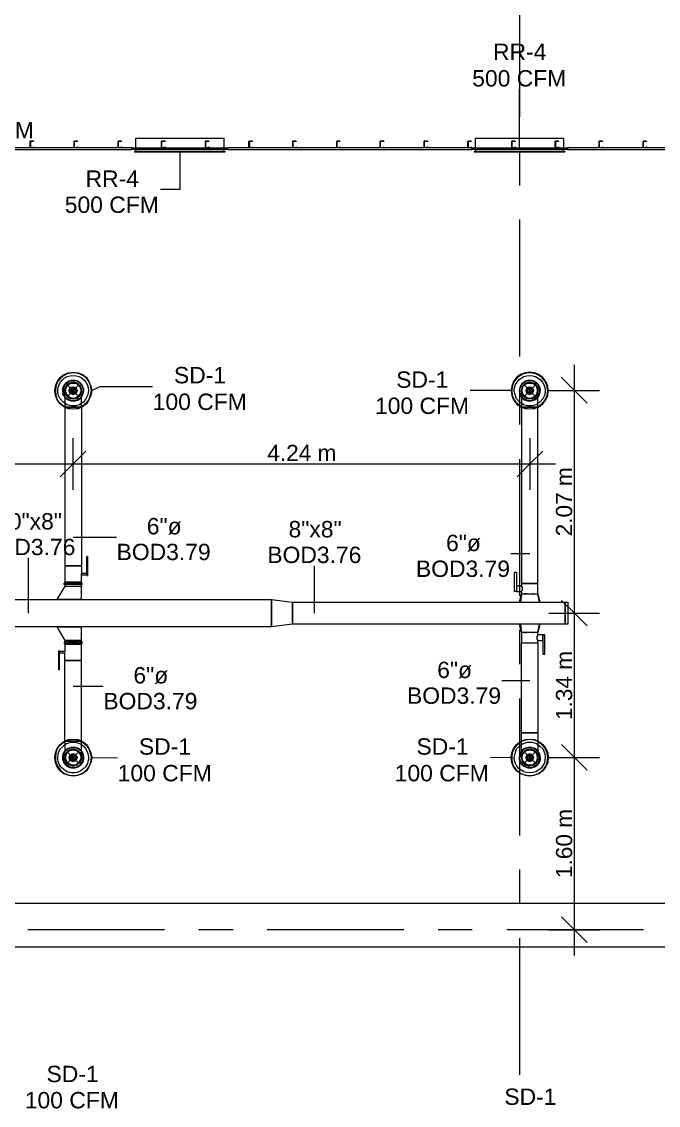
# Model space of a CAD drawing. Header units: metres. Extents: x -2 to 237, y -8 to 52.
# Drawn here: x 17.04 to 22.95, y 12.17 to 22.23 of the extents above; entities that cross this region are included whole.
import ezdxf

# ---------------------------------------------------------------- set-up
doc = ezdxf.new("R2010")
doc.units = ezdxf.units.M
doc.layers.add('HVAC - Ductos', color=5, linetype='Continuous', lineweight=0)
doc.layers.add('PDF_Text', color=7, linetype='Continuous', lineweight=0)
doc.layers.add('PDF_Geometry', color=7, linetype='Continuous', lineweight=0, true_color=0xaaaaaa)
doc.layers.add('PDF_Solid Fills', color=7, linetype='Continuous', lineweight=0, true_color=0xffffff)
doc.styles.add('PDF Helvetica', font='')
doc.styles.get('PDF Helvetica').set_extended_font_data('Helvetica')

msp = doc.modelspace()

# ---------------------------------------------------------------- hatches: boundary and pattern name
at = {"layer": 'PDF_Solid Fills', "lineweight": 0, "transparency": 33554559}
h = msp.add_hatch(color=256, dxfattribs=at)
h.paths.add_polyline_path([(21.185, 21.059), (21.212, 21.055), (21.212, 21.059)])
h.paths.add_polyline_path([(21.18, 21.059), (21.185, 21.119), (21.18, 21.119)])

# ---------------------------------------------------------------- linework, layer by layer
at = {"layer": 'HVAC - Ductos', "lineweight": 0}
for points in [[(21.661, 21.046), (21.661, 21.6)], [(18.926, 21.023), (18.917, 21.023), (18.917, 21.046), (18.101, 21.046), (18.101, 21.146), (18.917, 21.146), (18.917, 21.046), (18.101, 21.046), (18.101, 21.023), (18.088, 21.023), (18.088, 21.018), (18.931, 21.018), (18.931, 21.023), (18.088, 21.023)], [(22.078, 21.023), (22.069, 21.023), (22.069, 21.046), (21.254, 21.046), (21.254, 21.146), (22.069, 21.146), (22.069, 21.046), (21.254, 21.046), (21.254, 21.023), (21.24, 21.023), (21.24, 21.018), (22.083, 21.018), (22.083, 21.023), (21.24, 21.023)], [(18.111, 21.046), (18.111, 21.046)], [(18.111, 21.018), (18.908, 21.018)], [(18.509, 21.018), (18.509, 20.67), (18.33, 20.67)], [(18.912, 21.046), (18.912, 21.046)], [(21.263, 21.046), (21.263, 21.046)], [(21.263, 21.018), (22.06, 21.018)], [(22.064, 21.046), (22.064, 21.046)], [(22.17, 13.564), (22.17, 15.401), (22.17, 16.739), (22.17, 19.043)], [(17.442, 18.805), (17.442, 18.796), (17.442, 18.778), (17.442, 18.75), (17.442, 18.714), (17.442, 18.668), (17.442, 18.649), (17.432, 18.654), (17.4, 18.682), (17.373, 18.718), (17.355, 18.759), (17.35, 18.805), (17.355, 18.846), (17.373, 18.888), (17.4, 18.924), (17.432, 18.952), (17.474, 18.97), (17.52, 18.975), (17.565, 18.97), (17.607, 18.952), (17.643, 18.924), (17.666, 18.888), (17.684, 18.846), (17.694, 18.805), (17.684, 18.759), (17.666, 18.718), (17.643, 18.682), (17.607, 18.654), (17.597, 18.649), (17.597, 18.695), (17.597, 18.737), (17.597, 18.769), (17.597, 18.792), (17.597, 18.801)], [(22.051, 18.924), (22.17, 18.805), (22.289, 18.686)], [(17.593, 18.778), (17.588, 18.773), (17.57, 18.75), (17.556, 18.741), (17.538, 18.732), (17.52, 18.732), (17.501, 18.732), (17.483, 18.741), (17.469, 18.75), (17.455, 18.769), (17.451, 18.782), (17.446, 18.805), (17.451, 18.824), (17.455, 18.842), (17.469, 18.856), (17.483, 18.869), (17.501, 18.874), (17.52, 18.879), (17.538, 18.874), (17.556, 18.869), (17.57, 18.856), (17.584, 18.842), (17.593, 18.824), (17.593, 18.805), (17.593, 18.782), (17.584, 18.769), (17.57, 18.75), (17.552, 18.737), (17.547, 18.732)], [(17.451, 18.773), (17.451, 18.778), (17.446, 18.805), (17.451, 18.828)], [(17.451, 18.828), (17.451, 18.833), (17.451, 18.837)], [(17.455, 18.833), (17.469, 18.856), (17.487, 18.869)], [(17.469, 18.86), (17.465, 18.856)], [(17.487, 18.874), (17.492, 18.874)], [(17.497, 18.874), (17.52, 18.879), (17.547, 18.874)], [(17.547, 18.874), (17.552, 18.874)], [(17.552, 18.869), (17.57, 18.856), (17.588, 18.833)], [(17.574, 18.856), (17.574, 18.86)], [(17.588, 18.837), (17.588, 18.833), (17.593, 18.828)], [(17.588, 18.828), (17.593, 18.805), (17.588, 18.778)], [(17.597, 18.801), (17.597, 18.805)], [(17.694, 18.805), (17.771, 18.842), (18.257, 18.842)], [(21.583, 18.805), (21.203, 18.805)], [(21.68, 18.805), (21.68, 18.796), (21.68, 18.778), (21.68, 18.75), (21.68, 18.714), (21.68, 18.668), (21.68, 18.649), (21.684, 18.649), (21.689, 18.649), (21.703, 18.649), (21.716, 18.649), (21.735, 18.649), (21.757, 18.649), (21.776, 18.649), (21.794, 18.649), (21.808, 18.649), (21.822, 18.649), (21.831, 18.649), (21.831, 18.695), (21.831, 18.737), (21.831, 18.769), (21.831, 18.792), (21.831, 18.801)], [(21.808, 18.86), (21.808, 18.856), (21.817, 18.842), (21.826, 18.824), (21.831, 18.805), (21.826, 18.782), (21.817, 18.769), (21.808, 18.75), (21.794, 18.741), (21.776, 18.732), (21.757, 18.732), (21.735, 18.732), (21.721, 18.741), (21.703, 18.75), (21.693, 18.769), (21.684, 18.782), (21.684, 18.805), (21.684, 18.824), (21.693, 18.842), (21.703, 18.856)], [(21.684, 18.828), (21.684, 18.833), (21.689, 18.837)], [(21.689, 18.778), (21.684, 18.805), (21.689, 18.828)], [(21.689, 18.833), (21.703, 18.856), (21.725, 18.869)], [(21.703, 18.86), (21.703, 18.856), (21.721, 18.869), (21.735, 18.874), (21.757, 18.879), (21.776, 18.874), (21.794, 18.869), (21.808, 18.856)], [(21.725, 18.874), (21.73, 18.874)], [(21.73, 18.874), (21.757, 18.879), (21.78, 18.874)], [(21.78, 18.874), (21.785, 18.874), (21.79, 18.874)], [(21.785, 18.869), (21.808, 18.856), (21.822, 18.833)], [(21.826, 18.837), (21.826, 18.833), (21.826, 18.828)], [(21.826, 18.828), (21.831, 18.805), (21.826, 18.778), (21.826, 18.773)], [(21.831, 18.824), (21.831, 18.824)], [(21.831, 18.824), (21.831, 18.824)], [(21.831, 18.801), (21.831, 18.805)], [(21.932, 18.805), (22.17, 18.805), (22.404, 18.805)], [(17.446, 18.796), (17.446, 18.782), (17.455, 18.764), (17.465, 18.75), (17.483, 18.737), (17.501, 18.732), (17.52, 18.727), (17.538, 18.732), (17.556, 18.737), (17.574, 18.75), (17.584, 18.764), (17.593, 18.782), (17.597, 18.796)], [(17.451, 18.773), (17.451, 18.773)], [(17.492, 18.732), (17.487, 18.737), (17.469, 18.75), (17.455, 18.773)], [(17.492, 18.732), (17.492, 18.732)], [(17.547, 18.737), (17.52, 18.732), (17.497, 18.737)], [(17.547, 18.732), (17.547, 18.732)], [(17.588, 18.773), (17.588, 18.773)], [(21.68, 18.796), (21.684, 18.782), (21.689, 18.764), (21.703, 18.75), (21.689, 18.773), (21.684, 18.773), (21.684, 18.778)], [(21.73, 18.732), (21.725, 18.732), (21.725, 18.737), (21.703, 18.75), (21.716, 18.737), (21.735, 18.732), (21.757, 18.727), (21.776, 18.732), (21.794, 18.737), (21.808, 18.75), (21.822, 18.764), (21.831, 18.782), (21.831, 18.796)], [(21.78, 18.737), (21.757, 18.732), (21.73, 18.737)], [(21.79, 18.737), (21.785, 18.732), (21.78, 18.732)], [(21.822, 18.773), (21.808, 18.75), (21.785, 18.737)], [(21.826, 18.773), (21.826, 18.773)], [(17.442, 18.649), (17.446, 18.649), (17.455, 18.649), (17.465, 18.649), (17.483, 18.649), (17.501, 18.649), (17.52, 18.649), (17.538, 18.649), (17.556, 18.649), (17.574, 18.649), (17.584, 18.649), (17.593, 18.649), (17.597, 18.649), (17.597, 17.179), (17.593, 17.179), (17.584, 17.179), (17.574, 17.179), (17.556, 17.179), (17.538, 17.179), (17.52, 17.179), (17.501, 17.179), (17.483, 17.179), (17.465, 17.179), (17.455, 17.179), (17.446, 17.179), (17.442, 17.179), (17.442, 17.028), (17.446, 17.028), (17.442, 17.028), (17.446, 17.028), (17.455, 17.028), (17.465, 17.028), (17.483, 17.028), (17.501, 17.028), (17.52, 17.028), (17.538, 17.028), (17.556, 17.028), (17.574, 17.028), (17.584, 17.028), (17.593, 17.028), (17.597, 17.028), (17.593, 17.028), (17.597, 17.028), (17.593, 17.028), (17.584, 17.028), (17.574, 17.028), (17.556, 17.028), (17.538, 17.028), (17.52, 17.028), (17.501, 17.028), (17.483, 17.028), (17.465, 17.028), (17.455, 17.028), (17.446, 17.028), (17.442, 17.028), (17.442, 17.018), (17.446, 17.018), (17.442, 17.018), (17.437, 17.018)], [(17.597, 18.686), (17.579, 18.672), (17.542, 18.663), (17.501, 18.663), (17.46, 18.672), (17.442, 18.686)], [(17.597, 18.649), (17.565, 18.636), (17.52, 18.631), (17.474, 18.636), (17.442, 18.649)], [(17.597, 18.649), (17.593, 18.649), (17.584, 18.649), (17.574, 18.649), (17.556, 18.649), (17.538, 18.649), (17.52, 18.649), (17.501, 18.649), (17.483, 18.649), (17.465, 18.649), (17.455, 18.649), (17.446, 18.649), (17.442, 18.649), (17.442, 17.179), (17.446, 17.179), (17.455, 17.179), (17.465, 17.179), (17.483, 17.179), (17.501, 17.179), (17.52, 17.179), (17.538, 17.179), (17.556, 17.179), (17.574, 17.179), (17.584, 17.179), (17.593, 17.179), (17.597, 17.179), (17.597, 17.11), (17.648, 17.11)], [(17.446, 18.654), (17.478, 18.64), (17.52, 18.636), (17.565, 18.64), (17.597, 18.654)], [(21.831, 18.686), (21.817, 18.672), (21.776, 18.663), (21.735, 18.663), (21.698, 18.672), (21.68, 18.686)], [(21.68, 18.654), (21.712, 18.64), (21.757, 18.636), (21.799, 18.64), (21.831, 18.654)], [(21.831, 18.649), (21.799, 18.636), (21.757, 18.631), (21.712, 18.636), (21.68, 18.649)], [(21.831, 18.649), (21.822, 18.649), (21.808, 18.649), (21.794, 18.649), (21.776, 18.649), (21.757, 18.649), (21.735, 18.649), (21.716, 18.649), (21.703, 18.649), (21.689, 18.649), (21.684, 18.649), (21.68, 18.649)], [(21.831, 18.649), (21.831, 18.649)], [(17.52, 17.884), (17.52, 18.123), (17.52, 18.361)], [(21.757, 18.361), (21.757, 18.123), (21.757, 17.884)], [(17.639, 18.242), (17.52, 18.123), (17.4, 18.003)], [(21.877, 18.242), (21.757, 18.123), (21.638, 18.003)], [(10.253, 18.123), (12.466, 18.123), (13.254, 18.123), (17.52, 18.123), (21.996, 18.123)], [(17.52, 17.444), (17.923, 17.444)], [(17.107, 16.739), (17.107, 17.252)], [(17.648, 17.266), (17.648, 17.266)], [(17.652, 17.266), (17.648, 17.266)], [(17.648, 17.096), (17.648, 17.092), (17.648, 17.087), (17.648, 17.092), (17.648, 17.096), (17.648, 17.101), (17.648, 17.252), (17.648, 17.257), (17.648, 17.261), (17.648, 17.266), (17.648, 17.261), (17.648, 17.257), (17.648, 17.252)], [(17.652, 17.266), (17.652, 17.266)], [(17.652, 17.252), (17.652, 17.257), (17.652, 17.261), (17.652, 17.266), (17.652, 17.261), (17.652, 17.257), (17.652, 17.252), (17.652, 17.101), (17.652, 17.096), (17.652, 17.092), (17.652, 17.087), (17.652, 17.092), (17.652, 17.096), (17.652, 17.101)], [(21.757, 17.289), (21.579, 17.289)], [(17.597, 17.105), (17.597, 17.11), (17.597, 17.105)], [(17.597, 17.105), (17.597, 17.11), (17.597, 17.105)], [(17.597, 17.018), (17.597, 17.028), (17.597, 17.096), (17.648, 17.096), (17.648, 17.101)], [(17.597, 17.096), (17.597, 17.101)], [(17.597, 17.096), (17.597, 17.096)], [(17.597, 17.096), (17.597, 17.096)], [(17.597, 17.096), (17.597, 17.096)], [(17.648, 17.096), (17.648, 17.096)], [(17.648, 17.087), (17.648, 17.092), (17.648, 17.087)], [(17.652, 17.087), (17.652, 17.092), (17.652, 17.087)], [(19.76, 16.739), (19.76, 17.179)], [(17.442, 16.991), (17.368, 16.867), (17.373, 16.867), (17.391, 16.867), (17.414, 16.867), (17.442, 16.867), (17.52, 16.867), (17.547, 16.867), (17.574, 16.867), (17.588, 16.867), (17.597, 16.867), (17.597, 16.991)], [(17.442, 17.005), (17.437, 17.005), (17.437, 17.018), (17.442, 17.018), (17.451, 17.018), (17.46, 17.018), (17.478, 17.018), (17.497, 17.018), (17.52, 17.018), (17.542, 17.018), (17.561, 17.018), (17.579, 17.018), (17.593, 17.018), (17.597, 17.018), (17.602, 17.018), (17.597, 17.018), (17.593, 17.018), (17.597, 17.018), (17.593, 17.018), (17.584, 17.018), (17.574, 17.018), (17.556, 17.018), (17.538, 17.018), (17.52, 17.018), (17.501, 17.018), (17.483, 17.018), (17.465, 17.018), (17.455, 17.018), (17.446, 17.018), (17.442, 17.018)], [(17.597, 17.005), (17.602, 17.005), (17.597, 17.005), (17.593, 17.005), (17.579, 17.005), (17.561, 17.005), (17.542, 17.005), (17.52, 17.005), (17.497, 17.005), (17.478, 17.005), (17.46, 17.005), (17.451, 17.005), (17.442, 17.005), (17.437, 17.005)], [(17.446, 17.005), (17.442, 17.005), (17.442, 16.991), (17.446, 16.991), (17.455, 16.991), (17.465, 16.991), (17.483, 16.991), (17.501, 16.991), (17.52, 16.991), (17.538, 16.991), (17.556, 16.991), (17.574, 16.991), (17.584, 16.991), (17.593, 16.991), (17.597, 16.991), (17.597, 17.005), (17.593, 17.005), (17.584, 17.005)], [(17.455, 17.005), (17.451, 17.005)], [(17.465, 17.005), (17.46, 17.005)], [(17.561, 17.005), (17.556, 17.005), (17.538, 17.005), (17.52, 17.005), (17.501, 17.005), (17.483, 17.005), (17.478, 17.005)], [(17.487, 16.991), (17.492, 16.991)], [(17.547, 16.991), (17.552, 16.991)], [(17.579, 17.005), (17.574, 17.005)], [(17.602, 17.005), (17.602, 17.018)], [(17.648, 17.087), (17.652, 17.087)], [(21.68, 16.991), (21.68, 16.986), (21.684, 16.977), (21.684, 16.968), (21.684, 16.959), (21.684, 16.954), (21.68, 16.945), (21.68, 16.941)], [(21.661, 16.84), (21.68, 16.918), (21.661, 16.84)], [(21.68, 16.918), (21.67, 16.84), (21.68, 16.84)], [(21.684, 16.918), (21.684, 16.918)], [(21.684, 16.918), (21.684, 16.918)], [(21.831, 16.84), (21.84, 16.84), (21.845, 16.84), (21.849, 16.84), (21.831, 16.918), (21.849, 16.84)], [(21.845, 16.84), (21.831, 16.918)], [(17.597, 16.867), (17.588, 16.867), (17.574, 16.867), (17.547, 16.867), (17.52, 16.867), (17.442, 16.867), (17.414, 16.867), (17.391, 16.867), (17.373, 16.867), (17.368, 16.867)], [(21.661, 16.84), (21.666, 16.84)], [(21.661, 16.84), (21.661, 16.84)], [(21.684, 16.84), (21.703, 16.84)], [(21.707, 16.84), (21.712, 16.84), (21.721, 16.84), (21.735, 16.84), (21.739, 16.84), (21.744, 16.84), (21.767, 16.84), (21.771, 16.84), (21.776, 16.84), (21.79, 16.84), (21.799, 16.84), (21.803, 16.84), (21.808, 16.84), (21.826, 16.84)], [(21.849, 16.84), (21.849, 16.84)], [(22.051, 16.858), (22.17, 16.739), (22.289, 16.62)], [(21.932, 16.739), (22.17, 16.739), (22.404, 16.739)], [(17.597, 16.487), (17.597, 16.611), (17.588, 16.611), (17.574, 16.611), (17.547, 16.611), (17.52, 16.611), (17.442, 16.611), (17.414, 16.611), (17.391, 16.611), (17.373, 16.611), (17.368, 16.611), (17.442, 16.487)], [(17.368, 16.611), (17.373, 16.611), (17.391, 16.611), (17.414, 16.611), (17.442, 16.611), (17.52, 16.611), (17.547, 16.611), (17.574, 16.611), (17.588, 16.611), (17.597, 16.611)], [(21.68, 16.638), (21.67, 16.638), (21.666, 16.638), (21.661, 16.638), (21.68, 16.56)], [(21.661, 16.638), (21.661, 16.638)], [(21.67, 16.638), (21.68, 16.56), (21.68, 16.464), (21.684, 16.464), (21.689, 16.464), (21.703, 16.464), (21.716, 16.464), (21.735, 16.464), (21.757, 16.464), (21.776, 16.464), (21.794, 16.464), (21.808, 16.464), (21.822, 16.464), (21.831, 16.464), (21.831, 15.63), (21.822, 15.63), (21.808, 15.63), (21.794, 15.63), (21.776, 15.63), (21.757, 15.63), (21.735, 15.63), (21.716, 15.63), (21.703, 15.63), (21.689, 15.63), (21.684, 15.63), (21.68, 15.63), (21.684, 15.63), (21.689, 15.63), (21.703, 15.63), (21.716, 15.63), (21.735, 15.63), (21.757, 15.63), (21.776, 15.63), (21.794, 15.63), (21.808, 15.63), (21.822, 15.63), (21.831, 15.63), (21.831, 15.594), (21.831, 15.543), (21.831, 15.493), (21.831, 15.456), (21.831, 15.424), (21.831, 15.406), (21.831, 15.401), (21.831, 15.406), (21.831, 15.401), (21.831, 15.383), (21.831, 15.401)], [(21.703, 16.638), (21.684, 16.638)], [(21.826, 16.638), (21.808, 16.638), (21.803, 16.638), (21.799, 16.638), (21.79, 16.638), (21.776, 16.638), (21.771, 16.638), (21.767, 16.638), (21.744, 16.638), (21.739, 16.638), (21.735, 16.638), (21.721, 16.638), (21.712, 16.638), (21.707, 16.638)], [(21.849, 16.638), (21.845, 16.638), (21.84, 16.638), (21.831, 16.638)], [(21.849, 16.638), (21.831, 16.56), (21.849, 16.638)], [(21.831, 16.56), (21.845, 16.638)], [(21.849, 16.638), (21.849, 16.638)], [(21.684, 16.56), (21.684, 16.56)], [(21.684, 16.56), (21.684, 16.56)], [(21.831, 16.487), (21.831, 16.492), (21.826, 16.501), (21.826, 16.51), (21.826, 16.519), (21.826, 16.524), (21.831, 16.533), (21.831, 16.537)], [(17.387, 16.391), (17.387, 16.386), (17.387, 16.391)], [(17.391, 16.391), (17.387, 16.391)], [(17.387, 16.226), (17.387, 16.221), (17.387, 16.217), (17.387, 16.212), (17.387, 16.217), (17.387, 16.221), (17.387, 16.226), (17.387, 16.377), (17.387, 16.382), (17.387, 16.386), (17.387, 16.391), (17.387, 16.386), (17.387, 16.382), (17.387, 16.377)], [(17.442, 16.459), (17.442, 16.45), (17.442, 16.382), (17.391, 16.382), (17.391, 16.377), (17.391, 16.382), (17.391, 16.386), (17.391, 16.391), (17.391, 16.386), (17.391, 16.382), (17.391, 16.377), (17.391, 16.226), (17.391, 16.221), (17.391, 16.217), (17.391, 16.212), (17.391, 16.217), (17.391, 16.221), (17.391, 16.226)], [(17.391, 16.391), (17.391, 16.386), (17.391, 16.391)], [(17.597, 16.473), (17.602, 16.473), (17.597, 16.473), (17.593, 16.473), (17.579, 16.473), (17.561, 16.473), (17.542, 16.473), (17.52, 16.473), (17.497, 16.473), (17.478, 16.473), (17.46, 16.473), (17.451, 16.473), (17.442, 16.473), (17.437, 16.473), (17.437, 16.459), (17.442, 16.459), (17.446, 16.459), (17.442, 16.459), (17.446, 16.459), (17.455, 16.459), (17.465, 16.459), (17.483, 16.459), (17.501, 16.459), (17.52, 16.459), (17.538, 16.459), (17.556, 16.459), (17.574, 16.459), (17.584, 16.459), (17.593, 16.459), (17.597, 16.459)], [(17.442, 16.473), (17.437, 16.473)], [(17.597, 15.552), (17.593, 15.552), (17.584, 15.552), (17.574, 15.552), (17.556, 15.552), (17.538, 15.552), (17.52, 15.552), (17.501, 15.552), (17.483, 15.552), (17.465, 15.552), (17.455, 15.552), (17.446, 15.552), (17.442, 15.552), (17.442, 16.299), (17.446, 16.299), (17.455, 16.299), (17.465, 16.299), (17.483, 16.299), (17.501, 16.299), (17.52, 16.299), (17.538, 16.299), (17.556, 16.299), (17.574, 16.299), (17.584, 16.299), (17.593, 16.299), (17.597, 16.299), (17.597, 16.45), (17.593, 16.45), (17.597, 16.45), (17.593, 16.45), (17.584, 16.45), (17.574, 16.45), (17.556, 16.45), (17.538, 16.45), (17.52, 16.45), (17.501, 16.45), (17.483, 16.45), (17.465, 16.45), (17.455, 16.45), (17.446, 16.45), (17.442, 16.45), (17.446, 16.45), (17.442, 16.45), (17.446, 16.45), (17.455, 16.45), (17.465, 16.45), (17.483, 16.45), (17.501, 16.45), (17.52, 16.45), (17.538, 16.45), (17.556, 16.45), (17.574, 16.45), (17.584, 16.45), (17.593, 16.45), (17.597, 16.45), (17.597, 16.459), (17.593, 16.459), (17.597, 16.459), (17.602, 16.459), (17.597, 16.459), (17.593, 16.459), (17.579, 16.459), (17.561, 16.459), (17.542, 16.459), (17.52, 16.459), (17.497, 16.459), (17.478, 16.459), (17.46, 16.459), (17.451, 16.459), (17.442, 16.459), (17.437, 16.459)], [(17.584, 16.473), (17.593, 16.473), (17.597, 16.473), (17.597, 16.487), (17.593, 16.487), (17.584, 16.487), (17.574, 16.487), (17.556, 16.487), (17.538, 16.487), (17.52, 16.487), (17.501, 16.487), (17.483, 16.487), (17.465, 16.487), (17.455, 16.487), (17.446, 16.487), (17.442, 16.487), (17.442, 16.473), (17.446, 16.473)], [(17.451, 16.473), (17.455, 16.473)], [(17.46, 16.473), (17.465, 16.473)], [(17.478, 16.473), (17.483, 16.473), (17.501, 16.473), (17.52, 16.473), (17.538, 16.473), (17.556, 16.473), (17.561, 16.473)], [(17.492, 16.487), (17.487, 16.487)], [(17.552, 16.487), (17.547, 16.487)], [(17.574, 16.473), (17.579, 16.473)], [(17.602, 16.459), (17.602, 16.473)], [(17.391, 16.382), (17.391, 16.382)], [(17.442, 15.552), (17.446, 15.552), (17.455, 15.552), (17.465, 15.552), (17.483, 15.552), (17.501, 15.552), (17.52, 15.552), (17.538, 15.552), (17.556, 15.552), (17.574, 15.552), (17.584, 15.552), (17.593, 15.552), (17.597, 15.552), (17.597, 16.299), (17.593, 16.299), (17.584, 16.299), (17.574, 16.299), (17.556, 16.299), (17.538, 16.299), (17.52, 16.299), (17.501, 16.299), (17.483, 16.299), (17.465, 16.299), (17.455, 16.299), (17.446, 16.299), (17.442, 16.299), (17.442, 16.368), (17.391, 16.368)], [(17.442, 16.382), (17.442, 16.382)], [(17.442, 16.382), (17.442, 16.382)], [(17.442, 16.382), (17.442, 16.382)], [(17.442, 16.382), (17.442, 16.382)], [(17.442, 16.372), (17.442, 16.368)], [(17.442, 16.368), (17.442, 16.368)], [(17.446, 16.377), (17.446, 16.377)], [(17.387, 16.212), (17.387, 16.212)], [(17.387, 16.212), (17.391, 16.212)], [(17.391, 16.212), (17.391, 16.212)], [(21.757, 16.111), (21.496, 16.111)], [(17.52, 16.061), (17.799, 16.061)], [(17.597, 15.401), (17.597, 15.406), (17.597, 15.424), (17.597, 15.452), (17.597, 15.493), (17.597, 15.534), (17.597, 15.552), (17.607, 15.548), (17.643, 15.52), (17.666, 15.484), (17.684, 15.442), (17.694, 15.401), (17.684, 15.355), (17.666, 15.314), (17.643, 15.277), (17.607, 15.25), (17.565, 15.236), (17.52, 15.227), (17.474, 15.236), (17.432, 15.25), (17.4, 15.277), (17.373, 15.314), (17.355, 15.355), (17.35, 15.401), (17.355, 15.442), (17.373, 15.484), (17.4, 15.52), (17.432, 15.548), (17.442, 15.552), (17.442, 15.506), (17.442, 15.47), (17.442, 15.438), (17.442, 15.41), (17.442, 15.401), (17.446, 15.406), (17.442, 15.401), (17.446, 15.378), (17.455, 15.36), (17.465, 15.346), (17.483, 15.332), (17.501, 15.328), (17.52, 15.323), (17.538, 15.328), (17.556, 15.332), (17.574, 15.346), (17.584, 15.36), (17.593, 15.378), (17.597, 15.401), (17.597, 15.406), (17.597, 15.401), (17.593, 15.378), (17.584, 15.36), (17.574, 15.346), (17.556, 15.332), (17.538, 15.328), (17.52, 15.323), (17.501, 15.328), (17.483, 15.332), (17.465, 15.346), (17.455, 15.36), (17.446, 15.378), (17.442, 15.401)], [(17.442, 15.552), (17.474, 15.566), (17.52, 15.571), (17.565, 15.566), (17.597, 15.552)], [(17.442, 15.52), (17.46, 15.529), (17.501, 15.543), (17.542, 15.543), (17.579, 15.529), (17.597, 15.52)], [(17.597, 15.548), (17.565, 15.561), (17.52, 15.566), (17.478, 15.561), (17.446, 15.548)], [(21.831, 15.552), (21.84, 15.548), (21.877, 15.52), (21.904, 15.484), (21.922, 15.442), (21.927, 15.401), (21.922, 15.355), (21.904, 15.314), (21.877, 15.277), (21.84, 15.25), (21.799, 15.236), (21.757, 15.227), (21.712, 15.236), (21.67, 15.25), (21.634, 15.277), (21.606, 15.314), (21.588, 15.355), (21.583, 15.401), (21.588, 15.442), (21.606, 15.484), (21.634, 15.52), (21.67, 15.548), (21.68, 15.552)], [(21.68, 15.552), (21.712, 15.566), (21.757, 15.571), (21.799, 15.566), (21.831, 15.552)], [(21.831, 15.548), (21.799, 15.561), (21.757, 15.566), (21.712, 15.561), (21.68, 15.548)], [(21.68, 15.52), (21.698, 15.529), (21.735, 15.543), (21.776, 15.543), (21.817, 15.529), (21.831, 15.52)], [(22.051, 15.52), (22.17, 15.401), (22.289, 15.282)], [(17.442, 15.401), (17.442, 15.401)], [(17.597, 15.406), (17.593, 15.419), (17.593, 15.401), (17.593, 15.383), (17.584, 15.364), (17.57, 15.346), (17.556, 15.337), (17.538, 15.328), (17.52, 15.328), (17.501, 15.328), (17.483, 15.337), (17.469, 15.346), (17.455, 15.364), (17.451, 15.383), (17.446, 15.401), (17.451, 15.419), (17.455, 15.438), (17.469, 15.452), (17.483, 15.465), (17.501, 15.47), (17.52, 15.474), (17.538, 15.47), (17.556, 15.465), (17.57, 15.452), (17.584, 15.438), (17.593, 15.419), (17.584, 15.438), (17.574, 15.452), (17.556, 15.465), (17.538, 15.474), (17.52, 15.474), (17.501, 15.474), (17.483, 15.465), (17.465, 15.452), (17.455, 15.438), (17.446, 15.419), (17.446, 15.406)], [(17.451, 15.374), (17.446, 15.401), (17.451, 15.424), (17.451, 15.429), (17.451, 15.433)], [(17.455, 15.429), (17.469, 15.452), (17.487, 15.465)], [(17.487, 15.47), (17.492, 15.47)], [(17.492, 15.47), (17.492, 15.47)], [(17.497, 15.47), (17.52, 15.474), (17.547, 15.47), (17.552, 15.47)], [(17.547, 15.47), (17.547, 15.47)], [(17.552, 15.465), (17.57, 15.452), (17.588, 15.429)], [(17.588, 15.433), (17.588, 15.429), (17.593, 15.424)], [(17.588, 15.424), (17.593, 15.401), (17.588, 15.374)], [(17.694, 15.401), (17.932, 15.397)], [(21.583, 15.401), (21.391, 15.397)], [(21.831, 15.406), (21.831, 15.419), (21.822, 15.438), (21.808, 15.452), (21.794, 15.465), (21.776, 15.474), (21.757, 15.474), (21.735, 15.474), (21.716, 15.465), (21.703, 15.452), (21.689, 15.438), (21.684, 15.419), (21.68, 15.406)], [(21.684, 15.424), (21.684, 15.429), (21.689, 15.433)], [(21.689, 15.374), (21.684, 15.401), (21.689, 15.424)], [(21.689, 15.429), (21.703, 15.452), (21.725, 15.465)], [(21.725, 15.47), (21.73, 15.47), (21.757, 15.474), (21.78, 15.47), (21.785, 15.47), (21.79, 15.47)], [(21.725, 15.47), (21.725, 15.47)], [(21.785, 15.465), (21.808, 15.452), (21.822, 15.429)], [(21.826, 15.433), (21.826, 15.429), (21.826, 15.424), (21.831, 15.401), (21.826, 15.374)], [(21.932, 15.401), (22.17, 15.401), (22.404, 15.401)], [(17.451, 15.369), (17.451, 15.374)], [(17.487, 15.332), (17.469, 15.346), (17.455, 15.369)], [(17.455, 15.36), (17.455, 15.36)], [(17.492, 15.328), (17.487, 15.332)], [(17.547, 15.332), (17.52, 15.328), (17.497, 15.332)], [(17.552, 15.332), (17.547, 15.328)], [(17.588, 15.369), (17.57, 15.346), (17.552, 15.332)], [(17.584, 15.36), (17.584, 15.36)], [(17.593, 15.374), (17.588, 15.369)], [(21.689, 15.369), (21.684, 15.369), (21.684, 15.374)], [(21.725, 15.332), (21.703, 15.346), (21.689, 15.369)], [(21.689, 15.36), (21.689, 15.36)], [(21.73, 15.328), (21.725, 15.328), (21.725, 15.332)], [(21.78, 15.332), (21.757, 15.328), (21.73, 15.332)], [(21.79, 15.332), (21.785, 15.328), (21.78, 15.328)], [(21.822, 15.369), (21.808, 15.346), (21.785, 15.332)], [(21.822, 15.36), (21.822, 15.36)], [(21.826, 15.374), (21.826, 15.369)], [(24.19, 13.642), (13.987, 13.642), (13.987, 14.049), (24.19, 14.049)], [(22.051, 13.921), (22.17, 13.802), (22.289, 13.683)], [(21.932, 13.802), (22.17, 13.802), (22.404, 13.802)]]:
    msp.add_lwpolyline(points, dxfattribs=at)
for points in [[(18.111, 21.046), (18.234, 21.046)], [(18.312, 21.046), (18.472, 21.046)], [(18.55, 21.046), (18.711, 21.046)], [(18.789, 21.046), (18.912, 21.046)], [(21.263, 21.046), (21.386, 21.046)], [(21.464, 21.046), (21.625, 21.046)], [(21.703, 21.046), (21.863, 21.046)], [(21.941, 21.046), (22.064, 21.046)], [(21.831, 18.649), (21.84, 18.654), (21.877, 18.682), (21.904, 18.718), (21.922, 18.759), (21.927, 18.805), (21.922, 18.846), (21.904, 18.888), (21.877, 18.924), (21.84, 18.952), (21.799, 18.97), (21.757, 18.975), (21.712, 18.97), (21.67, 18.952), (21.634, 18.924), (21.606, 18.888), (21.588, 18.846), (21.583, 18.805), (21.588, 18.759), (21.606, 18.718), (21.634, 18.682), (21.67, 18.654), (21.68, 18.649), (21.68, 17.014), (21.68, 16.991), (21.634, 16.991), (21.634, 16.986), (21.634, 16.982), (21.634, 16.977), (21.634, 16.973), (21.634, 16.963), (21.634, 16.959), (21.634, 16.954), (21.634, 16.945), (21.634, 16.941), (21.615, 16.941), (21.615, 17.119), (21.634, 17.119), (21.634, 16.941), (21.68, 16.941), (21.68, 16.918), (21.684, 16.918), (21.689, 16.918), (21.703, 16.918), (21.716, 16.918), (21.735, 16.918), (21.757, 16.918), (21.776, 16.918), (21.794, 16.918), (21.808, 16.918), (21.822, 16.918), (21.826, 16.918), (21.831, 16.918), (21.831, 17.014), (21.822, 17.014), (21.808, 17.014), (21.794, 17.014), (21.776, 17.014), (21.757, 17.014), (21.735, 17.014), (21.716, 17.014), (21.703, 17.014), (21.689, 17.014), (21.684, 17.014), (21.68, 17.014), (21.684, 17.014), (21.689, 17.014), (21.703, 17.014), (21.716, 17.014), (21.735, 17.014), (21.757, 17.014), (21.776, 17.014), (21.794, 17.014), (21.808, 17.014), (21.822, 17.014), (21.831, 17.014)], [(17.423, 18.805), (17.428, 18.769), (17.442, 18.746), (17.428, 18.769)], [(17.465, 18.856), (17.455, 18.842), (17.446, 18.824), (17.442, 18.805), (17.446, 18.796), (17.442, 18.805), (17.446, 18.824), (17.455, 18.842)], [(17.584, 18.778), (17.57, 18.755), (17.547, 18.737), (17.52, 18.732), (17.492, 18.737), (17.469, 18.755), (17.455, 18.778), (17.451, 18.805), (17.455, 18.833), (17.469, 18.856), (17.492, 18.869), (17.52, 18.874), (17.547, 18.869), (17.57, 18.856), (17.584, 18.833), (17.593, 18.805)], [(17.57, 18.86), (17.556, 18.869), (17.538, 18.879), (17.52, 18.879), (17.501, 18.879), (17.483, 18.869), (17.469, 18.86), (17.483, 18.869), (17.501, 18.879), (17.52, 18.879), (17.538, 18.879), (17.556, 18.869)], [(17.552, 18.787), (17.556, 18.805), (17.552, 18.787), (17.538, 18.773), (17.52, 18.769), (17.501, 18.773), (17.487, 18.787), (17.483, 18.805), (17.487, 18.819), (17.501, 18.833), (17.52, 18.837), (17.538, 18.833), (17.552, 18.819), (17.556, 18.805), (17.552, 18.819), (17.538, 18.833), (17.52, 18.837), (17.501, 18.833), (17.492, 18.819), (17.487, 18.805), (17.492, 18.787), (17.501, 18.773), (17.52, 18.769), (17.538, 18.773)], [(17.538, 18.787), (17.547, 18.805), (17.542, 18.787), (17.529, 18.778), (17.51, 18.778), (17.501, 18.787), (17.492, 18.805), (17.501, 18.819), (17.51, 18.828), (17.529, 18.828), (17.542, 18.819), (17.547, 18.805), (17.538, 18.819), (17.529, 18.828), (17.51, 18.828), (17.501, 18.819), (17.497, 18.805), (17.501, 18.787), (17.51, 18.778), (17.529, 18.778)], [(17.533, 18.787), (17.52, 18.782), (17.506, 18.787), (17.501, 18.805), (17.506, 18.819), (17.52, 18.824), (17.533, 18.819), (17.542, 18.805)], [(17.52, 18.81), (17.515, 18.805), (17.515, 18.81), (17.524, 18.81), (17.524, 18.805), (17.524, 18.81)], [(17.524, 18.801), (17.524, 18.805), (17.524, 18.796), (17.515, 18.796), (17.515, 18.805), (17.52, 18.801)], [(17.597, 18.805), (17.597, 18.796), (17.597, 18.805), (17.593, 18.824), (17.584, 18.842), (17.574, 18.856), (17.584, 18.842), (17.593, 18.824)], [(21.661, 18.805), (21.666, 18.769), (21.68, 18.746), (21.666, 18.769)], [(21.68, 18.805), (21.684, 18.824), (21.689, 18.842), (21.703, 18.856), (21.689, 18.842), (21.684, 18.824), (21.68, 18.805), (21.68, 18.796)], [(21.822, 18.778), (21.808, 18.755), (21.785, 18.737), (21.757, 18.732), (21.73, 18.737), (21.707, 18.755), (21.689, 18.778), (21.684, 18.805), (21.689, 18.833), (21.707, 18.856), (21.73, 18.869), (21.757, 18.874), (21.785, 18.869), (21.808, 18.856), (21.822, 18.833), (21.826, 18.805)], [(21.808, 18.86), (21.794, 18.869), (21.776, 18.879), (21.757, 18.879), (21.735, 18.879), (21.716, 18.869), (21.703, 18.86), (21.716, 18.869), (21.735, 18.879), (21.757, 18.879), (21.776, 18.879), (21.794, 18.869)], [(21.725, 18.819), (21.721, 18.805), (21.725, 18.819), (21.739, 18.833), (21.757, 18.837), (21.771, 18.833), (21.785, 18.819), (21.79, 18.805), (21.785, 18.819), (21.771, 18.833), (21.757, 18.837), (21.739, 18.833)], [(21.785, 18.787), (21.79, 18.805), (21.785, 18.787), (21.771, 18.773), (21.757, 18.769), (21.739, 18.773), (21.725, 18.787), (21.721, 18.805), (21.725, 18.787), (21.739, 18.773), (21.757, 18.769), (21.771, 18.773)], [(21.735, 18.819), (21.73, 18.805), (21.735, 18.819), (21.748, 18.828), (21.762, 18.828), (21.776, 18.819), (21.78, 18.805), (21.776, 18.819), (21.762, 18.828), (21.748, 18.828)], [(21.776, 18.787), (21.78, 18.805), (21.776, 18.787), (21.762, 18.778), (21.748, 18.778), (21.735, 18.787), (21.73, 18.805), (21.735, 18.787), (21.748, 18.778), (21.762, 18.778)], [(21.771, 18.787), (21.757, 18.782), (21.739, 18.787), (21.735, 18.805), (21.739, 18.819), (21.757, 18.824), (21.771, 18.819), (21.776, 18.805)], [(21.753, 18.81), (21.748, 18.805), (21.753, 18.81), (21.757, 18.81), (21.762, 18.805), (21.757, 18.81)], [(21.757, 18.801), (21.762, 18.805), (21.757, 18.796), (21.753, 18.796), (21.748, 18.805), (21.753, 18.801)], [(21.831, 18.796), (21.831, 18.805), (21.831, 18.824), (21.822, 18.842), (21.808, 18.856), (21.822, 18.842), (21.831, 18.824), (21.831, 18.805)], [(17.446, 18.741), (17.474, 18.723), (17.506, 18.709), (17.538, 18.709), (17.565, 18.723), (17.593, 18.741), (17.57, 18.718), (17.538, 18.709), (17.501, 18.709), (17.474, 18.718), (17.446, 18.741), (17.442, 18.746), (17.446, 18.741), (17.442, 18.75)], [(17.597, 18.75), (17.593, 18.741), (17.565, 18.723), (17.538, 18.709), (17.506, 18.709), (17.474, 18.723), (17.446, 18.741), (17.474, 18.718), (17.501, 18.709), (17.538, 18.709), (17.57, 18.718), (17.593, 18.741), (17.597, 18.746), (17.593, 18.741)], [(21.684, 18.741), (21.707, 18.723), (21.739, 18.709), (21.771, 18.709), (21.803, 18.723), (21.826, 18.741), (21.831, 18.75), (21.826, 18.741), (21.803, 18.723), (21.771, 18.709), (21.739, 18.709), (21.707, 18.723), (21.684, 18.741), (21.68, 18.75)], [(21.831, 18.741), (21.803, 18.718), (21.771, 18.709), (21.739, 18.709), (21.707, 18.718), (21.68, 18.741), (21.68, 18.746), (21.68, 18.741), (21.707, 18.718), (21.739, 18.709), (21.771, 18.709), (21.803, 18.718), (21.831, 18.741), (21.831, 18.746)], [(21.73, 16.918), (21.725, 16.918), (21.703, 16.918), (21.725, 16.918)], [(21.79, 16.918), (21.785, 16.918), (21.78, 16.918), (21.785, 16.918)], [(16.617, 16.867), (19.361, 16.867), (19.361, 16.611), (16.617, 16.611)], [(19.361, 16.867), (19.554, 16.84), (19.554, 16.638), (19.361, 16.611)], [(19.554, 16.84), (22.083, 16.84), (22.083, 16.638), (19.554, 16.638)], [(22.11, 16.84), (22.11, 16.638), (22.083, 16.638), (22.083, 16.84)], [(21.703, 16.56), (21.725, 16.56), (21.73, 16.56), (21.725, 16.56)], [(21.78, 16.56), (21.785, 16.56), (21.79, 16.56), (21.785, 16.56)], [(17.442, 15.452), (17.446, 15.461), (17.474, 15.479), (17.506, 15.493), (17.538, 15.493), (17.565, 15.479), (17.593, 15.461), (17.57, 15.484), (17.538, 15.493), (17.501, 15.493), (17.474, 15.484), (17.446, 15.461), (17.442, 15.456), (17.446, 15.461)], [(17.593, 15.461), (17.565, 15.479), (17.538, 15.493), (17.506, 15.493), (17.474, 15.479), (17.446, 15.461), (17.474, 15.484), (17.501, 15.493), (17.538, 15.493), (17.57, 15.484), (17.593, 15.461), (17.597, 15.456), (17.593, 15.461), (17.597, 15.452)], [(21.68, 15.461), (21.707, 15.484), (21.739, 15.493), (21.771, 15.493), (21.803, 15.484), (21.831, 15.461), (21.831, 15.456), (21.831, 15.461), (21.803, 15.484), (21.771, 15.493), (21.739, 15.493), (21.707, 15.484), (21.68, 15.461), (21.68, 15.456)], [(21.826, 15.461), (21.803, 15.479), (21.771, 15.493), (21.739, 15.493), (21.707, 15.479), (21.684, 15.461), (21.68, 15.452), (21.684, 15.461), (21.707, 15.479), (21.739, 15.493), (21.771, 15.493), (21.803, 15.479), (21.826, 15.461), (21.831, 15.452)], [(17.442, 15.456), (17.428, 15.433), (17.423, 15.401), (17.428, 15.433)], [(17.584, 15.374), (17.57, 15.351), (17.547, 15.332), (17.52, 15.328), (17.492, 15.332), (17.469, 15.351), (17.455, 15.374), (17.451, 15.401), (17.455, 15.429), (17.469, 15.452), (17.492, 15.465), (17.52, 15.47), (17.547, 15.465), (17.57, 15.452), (17.584, 15.429), (17.593, 15.401)], [(17.552, 15.383), (17.556, 15.401), (17.552, 15.383), (17.538, 15.369), (17.52, 15.364), (17.501, 15.369), (17.487, 15.383), (17.483, 15.401), (17.487, 15.415), (17.501, 15.429), (17.52, 15.433), (17.538, 15.429), (17.552, 15.415), (17.556, 15.401), (17.552, 15.415), (17.538, 15.429), (17.52, 15.433), (17.501, 15.429), (17.492, 15.415), (17.487, 15.401), (17.492, 15.383), (17.501, 15.369), (17.52, 15.364), (17.538, 15.369)], [(17.538, 15.383), (17.547, 15.401), (17.542, 15.383), (17.529, 15.374), (17.51, 15.374), (17.501, 15.383), (17.492, 15.401), (17.501, 15.415), (17.51, 15.424), (17.529, 15.424), (17.542, 15.415), (17.547, 15.401), (17.538, 15.415), (17.529, 15.424), (17.51, 15.424), (17.501, 15.415), (17.497, 15.401), (17.501, 15.383), (17.51, 15.378), (17.529, 15.378)], [(17.533, 15.387), (17.52, 15.378), (17.506, 15.387), (17.501, 15.401), (17.506, 15.415), (17.52, 15.419), (17.533, 15.415), (17.542, 15.401)], [(17.52, 15.406), (17.515, 15.401), (17.515, 15.406), (17.524, 15.406), (17.524, 15.401), (17.524, 15.406)], [(17.524, 15.397), (17.524, 15.401), (17.524, 15.392), (17.515, 15.392), (17.515, 15.401), (17.52, 15.397)], [(21.68, 15.456), (21.666, 15.433), (21.661, 15.401), (21.666, 15.433)], [(21.826, 15.383), (21.817, 15.364), (21.808, 15.346), (21.794, 15.337), (21.776, 15.328), (21.757, 15.328), (21.735, 15.328), (21.721, 15.337), (21.703, 15.346), (21.693, 15.364), (21.684, 15.383), (21.684, 15.401), (21.684, 15.419), (21.693, 15.438), (21.703, 15.452), (21.721, 15.465), (21.735, 15.47), (21.757, 15.474), (21.776, 15.47), (21.794, 15.465), (21.808, 15.452), (21.817, 15.438), (21.826, 15.419), (21.831, 15.401)], [(21.822, 15.374), (21.808, 15.351), (21.785, 15.332), (21.757, 15.328), (21.73, 15.332), (21.707, 15.351), (21.689, 15.374), (21.684, 15.401), (21.689, 15.429), (21.707, 15.452), (21.73, 15.465), (21.757, 15.47), (21.785, 15.465), (21.808, 15.452), (21.822, 15.429), (21.826, 15.401)], [(21.725, 15.415), (21.721, 15.401), (21.725, 15.415), (21.739, 15.429), (21.757, 15.433), (21.771, 15.429), (21.785, 15.415), (21.79, 15.401), (21.785, 15.415), (21.771, 15.429), (21.757, 15.433), (21.739, 15.429)], [(21.785, 15.383), (21.79, 15.401), (21.785, 15.383), (21.771, 15.369), (21.757, 15.364), (21.739, 15.369), (21.725, 15.383), (21.721, 15.401), (21.725, 15.383), (21.739, 15.369), (21.757, 15.364), (21.771, 15.369)], [(21.735, 15.415), (21.73, 15.401), (21.735, 15.415), (21.748, 15.424), (21.762, 15.424), (21.776, 15.415), (21.78, 15.401), (21.776, 15.415), (21.762, 15.424), (21.748, 15.424)], [(21.776, 15.383), (21.78, 15.401), (21.776, 15.383), (21.762, 15.374), (21.748, 15.374), (21.735, 15.383), (21.73, 15.401), (21.735, 15.383), (21.748, 15.378), (21.762, 15.378)], [(21.771, 15.387), (21.757, 15.378), (21.739, 15.387), (21.735, 15.401), (21.739, 15.415), (21.757, 15.419), (21.771, 15.415), (21.776, 15.401)], [(21.753, 15.406), (21.748, 15.401), (21.753, 15.406), (21.757, 15.406), (21.762, 15.401), (21.757, 15.406)], [(21.757, 15.397), (21.762, 15.401), (21.757, 15.392), (21.753, 15.392), (21.748, 15.401), (21.753, 15.397)], [(21.831, 15.378), (21.831, 15.383)]]:
    msp.add_lwpolyline(points, close=True, dxfattribs=at)
for points in [[(17.597, 18.654), (17.602, 18.659), (17.639, 18.686), (17.666, 18.718), (17.68, 18.759), (17.689, 18.805, 0.986164), (17.355, 18.805), (17.359, 18.759), (17.373, 18.718), (17.4, 18.686), (17.437, 18.659), (17.446, 18.654)], [(17.442, 18.686), (17.428, 18.695), (17.4, 18.727), (17.382, 18.764), (17.377, 18.805, -0.980535), (17.662, 18.805), (17.657, 18.764), (17.639, 18.727), (17.616, 18.695), (17.597, 18.686)], [(21.831, 18.654), (21.84, 18.659), (21.872, 18.686), (21.9, 18.718), (21.918, 18.759), (21.922, 18.805, 0.986567), (21.588, 18.805), (21.593, 18.759), (21.611, 18.718), (21.638, 18.686), (21.67, 18.659), (21.68, 18.654)], [(21.68, 18.686), (21.661, 18.695), (21.634, 18.727), (21.62, 18.764), (21.611, 18.805, -0.962314), (21.9, 18.805), (21.895, 18.764), (21.877, 18.727), (21.849, 18.695), (21.831, 18.686)], [(21.68, 15.401, 0.867571), (21.831, 15.378), (21.822, 15.36), (21.808, 15.346), (21.794, 15.332), (21.776, 15.328), (21.757, 15.323), (21.735, 15.328), (21.716, 15.332), (21.703, 15.346), (21.689, 15.36), (21.684, 15.378), (21.68, 15.401), (21.68, 15.406), (21.68, 15.401), (21.68, 15.415), (21.68, 15.442), (21.68, 15.479), (21.68, 15.525), (21.68, 15.575), (21.68, 15.63), (21.68, 16.464), (21.684, 16.464), (21.689, 16.464), (21.703, 16.464), (21.716, 16.464), (21.735, 16.464), (21.757, 16.464), (21.776, 16.464), (21.794, 16.464), (21.808, 16.464), (21.822, 16.464), (21.831, 16.464), (21.831, 16.487), (21.877, 16.487), (21.877, 16.492), (21.877, 16.496), (21.877, 16.501), (21.877, 16.505), (21.877, 16.514), (21.877, 16.519), (21.877, 16.524), (21.877, 16.533), (21.877, 16.537), (21.877, 16.359), (21.895, 16.359), (21.895, 16.537), (21.877, 16.537), (21.831, 16.537), (21.831, 16.56), (21.826, 16.56), (21.822, 16.56), (21.808, 16.56), (21.794, 16.56), (21.776, 16.56), (21.757, 16.56), (21.735, 16.56), (21.716, 16.56), (21.703, 16.56), (21.689, 16.56), (21.684, 16.56), (21.68, 16.56), (21.661, 16.638)], [(17.446, 15.548), (17.437, 15.543), (17.4, 15.516), (17.373, 15.484), (17.359, 15.442), (17.355, 15.401, 1.013595), (17.689, 15.401), (17.68, 15.442), (17.666, 15.484), (17.639, 15.516), (17.602, 15.543), (17.597, 15.548)], [(17.597, 15.52), (17.616, 15.506), (17.639, 15.479), (17.657, 15.438), (17.662, 15.401, -1.008592), (17.377, 15.401), (17.382, 15.438), (17.4, 15.479), (17.428, 15.506), (17.442, 15.52)], [(21.68, 15.548), (21.67, 15.543), (21.638, 15.516), (21.611, 15.484), (21.593, 15.442), (21.588, 15.401, 1.01401), (21.922, 15.401), (21.918, 15.442), (21.9, 15.484), (21.872, 15.516), (21.84, 15.543), (21.831, 15.548)], [(21.831, 15.52), (21.849, 15.506), (21.877, 15.479), (21.895, 15.438), (21.9, 15.401, -0.994589), (21.611, 15.401), (21.62, 15.438), (21.634, 15.479), (21.661, 15.506), (21.68, 15.52)]]:
    msp.add_lwpolyline(points, format="xyb", dxfattribs=at)
for points in [[(17.616, 18.805, 0.970224), (17.423, 18.805, -1.355014), (17.597, 18.746), (17.611, 18.769), (17.616, 18.805), (17.607, 18.773), (17.597, 18.75, 1.368422), (17.428, 18.805), (17.432, 18.773), (17.442, 18.75, -1.330941)], [(21.831, 18.746), (21.845, 18.769), (21.854, 18.805, 0.970231), (21.661, 18.805), (21.666, 18.773), (21.68, 18.75, -1.368398), (21.849, 18.805), (21.845, 18.773), (21.831, 18.75, 1.368419), (21.661, 18.805, -1.383789)], [(17.442, 15.452), (17.432, 15.433), (17.428, 15.401, 1.361623), (17.597, 15.452), (17.607, 15.433), (17.616, 15.401), (17.611, 15.433), (17.597, 15.456, -1.421964), (17.423, 15.401, 1.017942), (17.616, 15.401, -1.341313)], [(21.661, 15.401, 1.388368), (21.831, 15.452), (21.845, 15.433), (21.849, 15.401, -1.387933), (21.68, 15.452), (21.666, 15.433), (21.661, 15.401, 1.009901), (21.854, 15.401), (21.845, 15.433), (21.831, 15.456, -1.443416)]]:
    msp.add_lwpolyline(points, format="xyb", close=True, dxfattribs=at)
at = {"layer": 'PDF_Geometry', "lineweight": 0}
for points in [[(21.661, 22.613), (21.661, 21.344)], [(17.125, 21.119), (17.125, 21.119)], [(17.153, 21.114), (17.153, 21.114)], [(17.561, 21.114), (17.561, 21.114)], [(17.936, 21.119), (17.936, 21.119)], [(17.936, 21.119), (17.936, 21.119)], [(18.372, 21.114), (18.372, 21.114)], [(18.747, 21.119), (18.747, 21.119)], [(18.747, 21.119), (18.747, 21.119)], [(18.779, 21.114), (18.779, 21.114)], [(19.155, 21.119), (19.155, 21.119)], [(19.183, 21.114), (19.183, 21.114)], [(19.558, 21.119), (19.558, 21.119)], [(19.558, 21.119), (19.558, 21.119)], [(19.59, 21.114), (19.59, 21.114)], [(19.966, 21.119), (19.966, 21.119)], [(19.966, 21.119), (19.966, 21.119)], [(19.994, 21.114), (19.994, 21.114)], [(20.401, 21.114), (20.401, 21.114)], [(20.777, 21.119), (20.777, 21.119)], [(20.777, 21.119), (20.777, 21.119)], [(21.185, 21.119), (21.185, 21.119)], [(21.212, 21.114), (21.212, 21.114)], [(21.588, 21.119), (21.588, 21.119)], [(21.588, 21.119), (21.588, 21.119)], [(21.62, 21.114), (21.62, 21.114)], [(21.996, 21.119), (21.996, 21.119)], [(22.023, 21.114), (22.023, 21.114)], [(22.399, 21.119), (22.399, 21.119)], [(22.399, 21.119), (22.399, 21.119)], [(22.431, 21.114), (22.431, 21.114)], [(22.807, 21.119), (22.807, 21.119)], [(22.807, 21.119), (22.807, 21.119)], [(15.953, 21.041), (18.065, 21.041), (18.065, 21.055), (18.954, 21.055), (18.954, 21.041), (21.217, 21.041), (21.217, 21.055), (22.106, 21.055), (22.106, 21.041), (25.304, 21.041)], [(17.125, 21.059), (17.125, 21.059)], [(17.153, 21.064), (17.153, 21.064)], [(17.561, 21.064), (17.561, 21.064)], [(17.936, 21.059), (17.936, 21.059)], [(18.954, 21.041), (18.065, 21.041)], [(18.372, 21.064), (18.372, 21.064)], [(18.747, 21.059), (18.747, 21.059)], [(18.779, 21.064), (18.779, 21.064)], [(19.155, 21.059), (19.155, 21.059)], [(19.183, 21.064), (19.183, 21.064)], [(19.558, 21.059), (19.558, 21.059)], [(19.59, 21.064), (19.59, 21.064)], [(19.966, 21.059), (19.966, 21.059)], [(19.994, 21.064), (19.994, 21.064)], [(20.401, 21.064), (20.401, 21.064)], [(20.777, 21.059), (20.777, 21.059)], [(21.185, 21.059), (21.185, 21.059)], [(21.212, 21.064), (21.212, 21.064)], [(22.106, 21.041), (21.217, 21.041)], [(21.588, 21.059), (21.588, 21.059)], [(21.62, 21.064), (21.62, 21.064)], [(21.661, 21.027), (21.661, 20.707)], [(21.996, 21.059), (21.996, 21.059)], [(22.023, 21.064), (22.023, 21.064)], [(23.237, 21.041), (25.304, 21.041), (25.304, 21.055), (22.106, 21.055), (22.106, 21.041), (23.15, 21.041)], [(22.399, 21.059), (22.399, 21.059)], [(22.431, 21.064), (22.431, 21.064)], [(22.807, 21.059), (22.807, 21.059)], [(21.661, 20.391), (21.661, 19.121)], [(21.661, 18.805), (21.661, 18.489)], [(21.661, 18.168), (21.661, 16.899)], [(21.661, 16.583), (21.661, 16.267)], [(21.661, 15.946), (21.661, 14.677)], [(21.661, 14.361), (21.661, 14.045)], [(18.367, 13.802), (17.098, 13.802)], [(19.004, 13.802), (18.683, 13.802)], [(20.589, 13.802), (19.32, 13.802)], [(21.221, 13.802), (20.905, 13.802)], [(22.811, 13.802), (21.542, 13.802)], [(21.661, 13.724), (21.661, 12.455)]]:
    msp.add_lwpolyline(points, dxfattribs=at)
for points in [[(17.125, 21.055), (17.125, 21.059), (17.121, 21.059), (17.121, 21.119), (17.125, 21.119), (17.153, 21.119), (17.153, 21.114), (17.153, 21.119), (17.125, 21.119), (17.125, 21.059), (17.153, 21.059), (17.153, 21.064), (17.153, 21.055)], [(17.533, 21.055), (17.529, 21.059), (17.529, 21.119), (17.533, 21.119), (17.561, 21.119), (17.561, 21.114), (17.561, 21.119), (17.533, 21.119), (17.529, 21.119), (17.529, 21.059), (17.533, 21.059), (17.561, 21.059), (17.561, 21.064), (17.561, 21.055)], [(17.936, 21.055), (17.936, 21.059), (17.936, 21.119), (17.969, 21.119), (17.969, 21.114), (17.964, 21.114), (17.964, 21.119), (17.936, 21.119), (17.936, 21.059), (17.964, 21.059), (17.964, 21.064), (17.969, 21.064), (17.969, 21.055)], [(18.344, 21.055), (18.34, 21.059), (18.34, 21.119), (18.344, 21.119), (18.372, 21.119), (18.372, 21.114), (18.372, 21.119), (18.344, 21.119), (18.34, 21.119), (18.34, 21.059), (18.344, 21.059), (18.372, 21.059), (18.372, 21.064), (18.372, 21.055)], [(18.747, 21.055), (18.747, 21.059), (18.747, 21.119), (18.779, 21.119), (18.779, 21.114), (18.779, 21.119), (18.747, 21.119), (18.747, 21.059), (18.779, 21.059), (18.779, 21.064), (18.779, 21.055)], [(19.155, 21.055), (19.155, 21.059), (19.151, 21.059), (19.151, 21.119), (19.155, 21.119), (19.183, 21.119), (19.183, 21.114), (19.183, 21.119), (19.155, 21.119), (19.155, 21.059), (19.183, 21.059), (19.183, 21.064), (19.183, 21.055)], [(19.558, 21.055), (19.558, 21.059), (19.558, 21.119), (19.59, 21.119), (19.59, 21.114), (19.59, 21.119), (19.558, 21.119), (19.558, 21.059), (19.59, 21.059), (19.59, 21.064), (19.59, 21.055)], [(19.966, 21.055), (19.966, 21.059), (19.966, 21.119), (19.994, 21.119), (19.994, 21.114), (19.994, 21.119), (19.966, 21.119), (19.966, 21.059), (19.994, 21.059), (19.994, 21.064), (19.994, 21.055)], [(20.374, 21.055), (20.369, 21.059), (20.369, 21.119), (20.374, 21.119), (20.401, 21.119), (20.401, 21.114), (20.401, 21.119), (20.374, 21.119), (20.369, 21.119), (20.369, 21.059), (20.374, 21.059), (20.401, 21.059), (20.401, 21.064), (20.401, 21.055)], [(20.777, 21.055), (20.777, 21.059), (20.777, 21.119), (20.809, 21.119), (20.809, 21.114), (20.805, 21.114), (20.805, 21.119), (20.777, 21.119), (20.777, 21.059), (20.805, 21.059), (20.805, 21.064), (20.809, 21.064), (20.809, 21.055)], [(21.185, 21.055), (21.18, 21.059), (21.18, 21.119), (21.185, 21.119), (21.212, 21.119), (21.212, 21.114), (21.212, 21.119), (21.185, 21.119), (21.185, 21.059), (21.212, 21.059), (21.212, 21.064), (21.212, 21.055)], [(21.588, 21.055), (21.588, 21.059), (21.588, 21.119), (21.62, 21.119), (21.62, 21.114), (21.62, 21.119), (21.588, 21.119), (21.588, 21.059), (21.62, 21.059), (21.62, 21.064), (21.62, 21.055)], [(21.996, 21.055), (21.996, 21.059), (21.991, 21.059), (21.991, 21.119), (21.996, 21.119), (22.023, 21.119), (22.023, 21.114), (22.023, 21.119), (21.996, 21.119), (21.996, 21.059), (22.023, 21.059), (22.023, 21.064), (22.023, 21.055)], [(22.399, 21.055), (22.399, 21.059), (22.399, 21.119), (22.431, 21.119), (22.431, 21.114), (22.431, 21.119), (22.399, 21.119), (22.399, 21.059), (22.431, 21.059), (22.431, 21.064), (22.431, 21.055)], [(22.807, 21.055), (22.807, 21.059), (22.807, 21.119), (22.839, 21.119), (22.839, 21.114), (22.834, 21.114), (22.834, 21.119), (22.807, 21.119), (22.807, 21.059), (22.834, 21.059), (22.834, 21.064), (22.839, 21.064), (22.839, 21.055)], [(18.065, 21.055), (15.953, 21.055), (15.953, 21.041), (18.065, 21.041)], [(21.217, 21.055), (18.954, 21.055), (18.954, 21.041), (21.217, 21.041)]]:
    msp.add_lwpolyline(points, close=True, dxfattribs=at)
at = {"layer": 'PDF_Geometry', "color": 254, "lineweight": 0, "true_color": 0xd2d2d2}
for points in [[(21.203, 21.119), (21.203, 21.119)], [(22.834, 21.119), (22.834, 21.119)], [(17.121, 21.059), (17.125, 21.064)], [(19.151, 21.078), (19.155, 21.082)], [(20.777, 21.073), (20.777, 21.073)], [(21.18, 21.096), (21.185, 21.101)], [(22.807, 21.091), (22.807, 21.091)]]:
    msp.add_lwpolyline(points, dxfattribs=at)
at = {"layer": 'PDF_Geometry', "color": 8, "lineweight": 0, "true_color": 0x808080}
for points in [[(17.584, 18.846), (17.542, 18.874), (17.497, 18.874), (17.46, 18.846), (17.442, 18.805), (17.46, 18.759), (17.497, 18.732), (17.542, 18.732), (17.584, 18.759), (17.597, 18.805)], [(21.817, 18.846), (21.78, 18.874), (21.73, 18.874), (21.693, 18.846), (21.68, 18.805), (21.693, 18.759), (21.73, 18.732), (21.78, 18.732), (21.817, 18.759), (21.831, 18.805)], [(17.584, 15.442), (17.542, 15.47), (17.497, 15.47), (17.46, 15.442), (17.442, 15.401), (17.46, 15.355), (17.497, 15.328), (17.542, 15.328), (17.584, 15.355), (17.597, 15.401)], [(21.817, 15.442), (21.78, 15.47), (21.73, 15.47), (21.693, 15.442), (21.68, 15.401), (21.693, 15.355), (21.73, 15.328), (21.78, 15.328), (21.817, 15.355), (21.831, 15.401)]]:
    msp.add_lwpolyline(points, close=True, dxfattribs=at)
for points in [[(17.465, 18.856), (17.574, 18.75)], [(17.574, 18.856), (17.465, 18.75)], [(21.703, 18.856), (21.808, 18.75)], [(21.808, 18.856), (21.703, 18.75)], [(17.465, 15.452), (17.574, 15.346)], [(17.574, 15.452), (17.465, 15.346)], [(21.703, 15.452), (21.808, 15.346)], [(21.808, 15.452), (21.703, 15.346)]]:
    msp.add_lwpolyline(points, dxfattribs=at)

# ---------------------------------------------------------------- texts
at = {"layer": 'PDF_Text', "lineweight": 0, "attachment_point": 4, "style": 'PDF Helvetica'}
for s, insert, char_height in [('RR-4', (21.415, 21.947), 0.1519), ('500 CFM', (21.222, 21.7), 0.1519), ('500 CFM', (16.283, 21.219), 0.1519), ('RR-4', (17.635, 20.77), 0.1519), ('500 CFM', (17.442, 20.527), 0.1519), ('SD-1', (18.455, 18.946), 0.1519), ('SD-1', (20.517, 18.905), 0.1519), ('100 CFM', (18.258, 18.699), 0.1519), ('100 CFM', (20.32, 18.662), 0.1519), ('4.24 m', (19.321, 18.226), 0.15), ('10"x8"', (16.805, 17.59), 0.1519), ('6"ø', (18.203, 17.544), 0.1519), ('8"x8"', (19.518, 17.517), 0.1519), ('BOD3.76', (16.668, 17.352), 0.1519), ('6"ø', (20.979, 17.389), 0.1519), ('BOD3.79', (17.923, 17.306), 0.1519), ('BOD3.76', (19.321, 17.279), 0.1519), ('BOD3.79', (20.7, 17.15), 0.1519), ('6"ø', (20.897, 16.211), 0.1519), ('6"ø', (18.079, 16.161), 0.1519), ('BOD3.79', (17.8, 15.922), 0.1519), ('BOD3.79', (20.617, 15.973), 0.1519), ('SD-1', (18.13, 15.501), 0.1519), ('SD-1', (20.705, 15.501), 0.1519), ('100 CFM', (17.933, 15.254), 0.1519), ('100 CFM', (20.503, 15.254), 0.1519), ('SD-1', (17.273, 12.463), 0.1519), ('100 CFM', (17.071, 12.22), 0.1519), ('SD-1', (21.52, 12.252), 0.1519)]:
    msp.add_mtext(s, dxfattribs=dict(at, insert=insert, char_height=char_height))
at = {"layer": 'PDF_Text', "lineweight": 0, "char_height": 0.15, "attachment_point": 4, "rotation": 90, "style": 'PDF Helvetica'}
for s, insert in [('2.07 m', (22.075, 17.452)), ('1.34 m', (22.075, 15.748)), ('1.60 m', (22.075, 14.282))]:
    msp.add_mtext(s, dxfattribs=dict(at, insert=insert))

doc.saveas('drawing.dxf')
